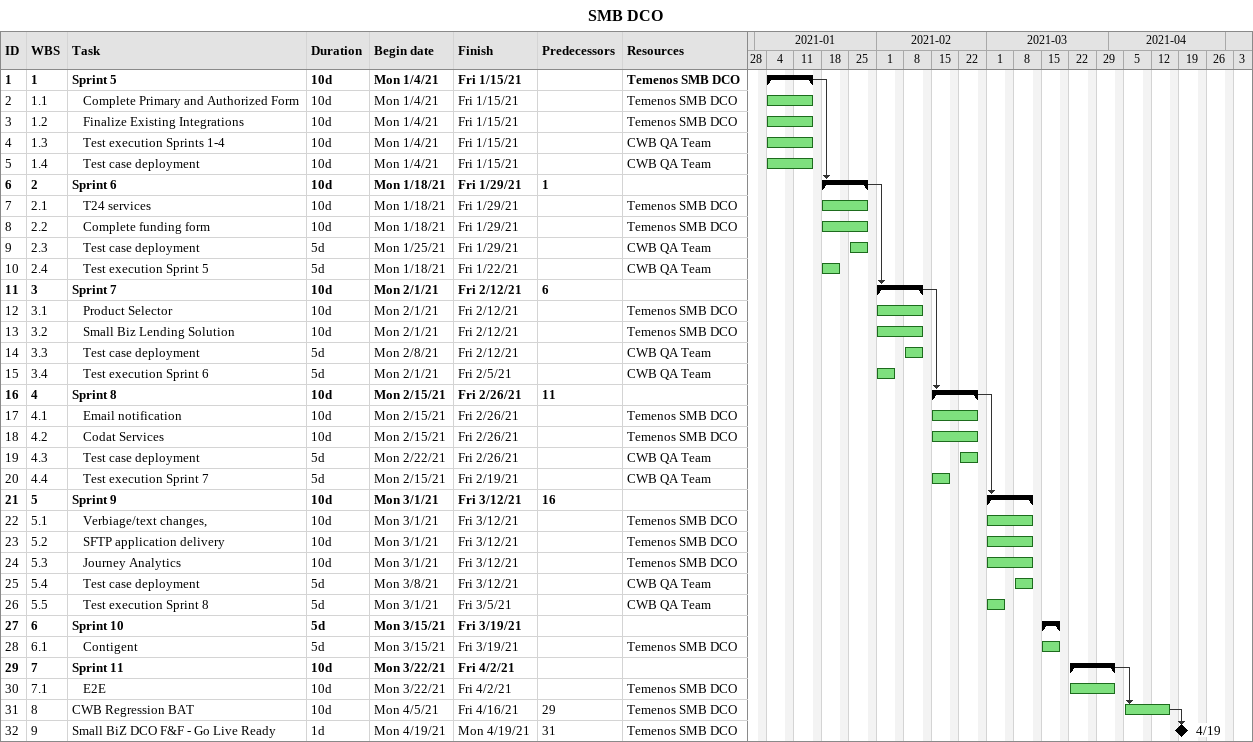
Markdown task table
SMB DCO

| ID | WBS | Task | Duration | Start | Finish | Predecessors | Resources |
|---|---|---|---|---|---|---|---|
| 1 | 1 | **Sprint 5** | 10d | 2021-01-04 | 2021-01-15 |  | Temenos SMB DCO |
| 2 | 1.1 | Complete Primary and Authorized Form | 10d | 2021-01-04 | 2021-01-15 |  | Temenos SMB DCO |
| 3 | 1.2 | Finalize Existing Integrations | 10d | 2021-01-04 | 2021-01-15 |  | Temenos SMB DCO |
| 4 | 1.3 | Test execution Sprints 1-4 | 10d | 2021-01-04 | 2021-01-15 |  | CWB QA Team |
| 5 | 1.4 | Test case deployment | 10d | 2021-01-04 | 2021-01-15 |  | CWB QA Team |
| 6 | 2 | **Sprint 6** | 10d | 2021-01-18 | 2021-01-29 | 1 |  |
| 7 | 2.1 | T24 services | 10d | 2021-01-18 | 2021-01-29 |  | Temenos SMB DCO |
| 8 | 2.2 | Complete funding form | 10d | 2021-01-18 | 2021-01-29 |  | Temenos SMB DCO |
| 9 | 2.3 | Test case deployment | 5d | 2021-01-25 | 2021-01-29 |  | CWB QA Team |
| 10 | 2.4 | Test execution Sprint 5 | 5d | 2021-01-18 | 2021-01-22 |  | CWB QA Team |
| 11 | 3 | **Sprint 7** | 10d | 2021-02-01 | 2021-02-12 | 6 |  |
| 12 | 3.1 | Product Selector | 10d | 2021-02-01 | 2021-02-12 |  | Temenos SMB DCO |
| 13 | 3.2 | Small Biz Lending Solution | 10d | 2021-02-01 | 2021-02-12 |  | Temenos SMB DCO |
| 14 | 3.3 | Test case deployment | 5d | 2021-02-08 | 2021-02-12 |  | CWB QA Team |
| 15 | 3.4 | Test execution Sprint 6 | 5d | 2021-02-01 | 2021-02-05 |  | CWB QA Team |
| 16 | 4 | **Sprint 8** | 10d | 2021-02-15 | 2021-02-26 | 11 |  |
| 17 | 4.1 | Email notification | 10d | 2021-02-15 | 2021-02-26 |  | Temenos SMB DCO |
| 18 | 4.2 | Codat Services | 10d | 2021-02-15 | 2021-02-26 |  | Temenos SMB DCO |
| 19 | 4.3 | Test case deployment | 5d | 2021-02-22 | 2021-02-26 |  | CWB QA Team |
| 20 | 4.4 | Test execution Sprint 7 | 5d | 2021-02-15 | 2021-02-19 |  | CWB QA Team |
| 21 | 5 | **Sprint 9** | 10d | 2021-03-01 | 2021-03-12 | 16 |  |
| 22 | 5.1 | Verbiage/text changes, | 10d | 2021-03-01 | 2021-03-12 |  | Temenos SMB DCO |
| 23 | 5.2 | SFTP application delivery | 10d | 2021-03-01 | 2021-03-12 |  | Temenos SMB DCO |
| 24 | 5.3 | Journey Analytics | 10d | 2021-03-01 | 2021-03-12 |  | Temenos SMB DCO |
| 25 | 5.4 | Test case deployment | 5d | 2021-03-08 | 2021-03-12 |  | CWB QA Team |
| 26 | 5.5 | Test execution Sprint 8 | 5d | 2021-03-01 | 2021-03-05 |  | CWB QA Team |
| 27 | 6 | **Sprint 10** | 5d | 2021-03-15 | 2021-03-19 |  |  |
| 28 | 6.1 | Contigent | 5d | 2021-03-15 | 2021-03-19 |  | Temenos SMB DCO |
| 29 | 7 | **Sprint 11** | 10d | 2021-03-22 | 2021-04-02 |  |  |
| 30 | 7.1 | E2E | 10d | 2021-03-22 | 2021-04-02 |  | Temenos SMB DCO |
| 31 | 8 | CWB Regression BAT | 10d | 2021-04-05 | 2021-04-16 | 29 | Temenos SMB DCO |
| 32 | 9 | Small BiZ DCO F&F - Go Live Ready | 1d | 2021-04-19 | 2021-04-19 | 31 | Temenos SMB DCO |
